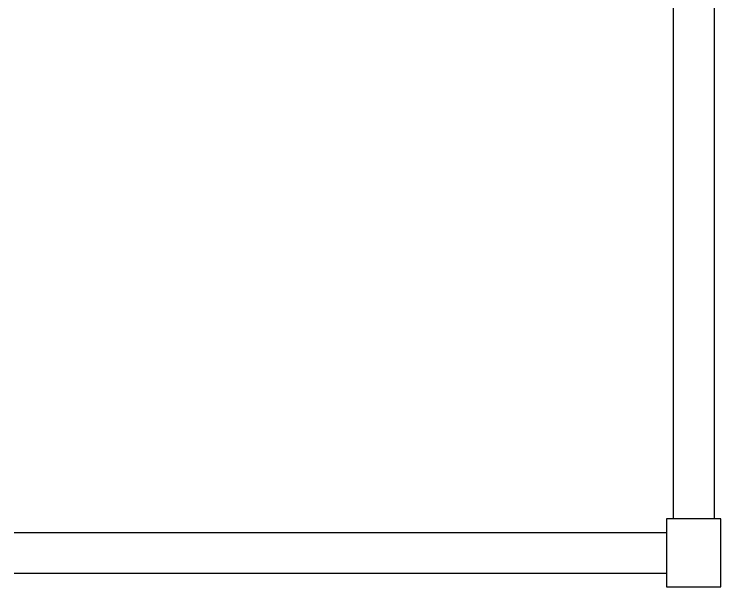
# Model space of a CAD drawing. Header units: inches. Extents: x -2562 to 2562, y 45 to 1163.
# Drawn here: x -456 to -144, y 45 to 298 of the extents above; entities that cross this region are included whole.
import ezdxf

# ---------------------------------------------------------------- set-up
doc = ezdxf.new("R2010")
doc.units = ezdxf.units.IN
doc.header["$LTSCALE"] = 10
doc.header["$MEASUREMENT"] = 0
doc.layers.add('A-WALL', color=5, linetype='CONTINUOUS')

msp = doc.modelspace()

# ---------------------------------------------------------------- linework, layer by layer
at = {"layer": 'A-WALL'}
for p, q in [((-164.99, 415.99), (-164.99, 75)), ((-146.99, 415.99), (-146.99, 75)), ((-455.98, 69), (-167.99, 69)), ((-455.98, 51), (-167.99, 51))]:
    msp.add_line(p, q, dxfattribs=at)
at = {"layer": 'A-WALL', "linetype": 'Continuous', "lineweight": 25}
for p, q in [((-143.99, 75), (-167.99, 75)), ((-167.99, 75), (-167.99, 45)), ((-143.99, 45), (-143.99, 75)), ((-167.99, 45), (-143.99, 45))]:
    msp.add_line(p, q, dxfattribs=at)

doc.saveas('drawing.dxf')
